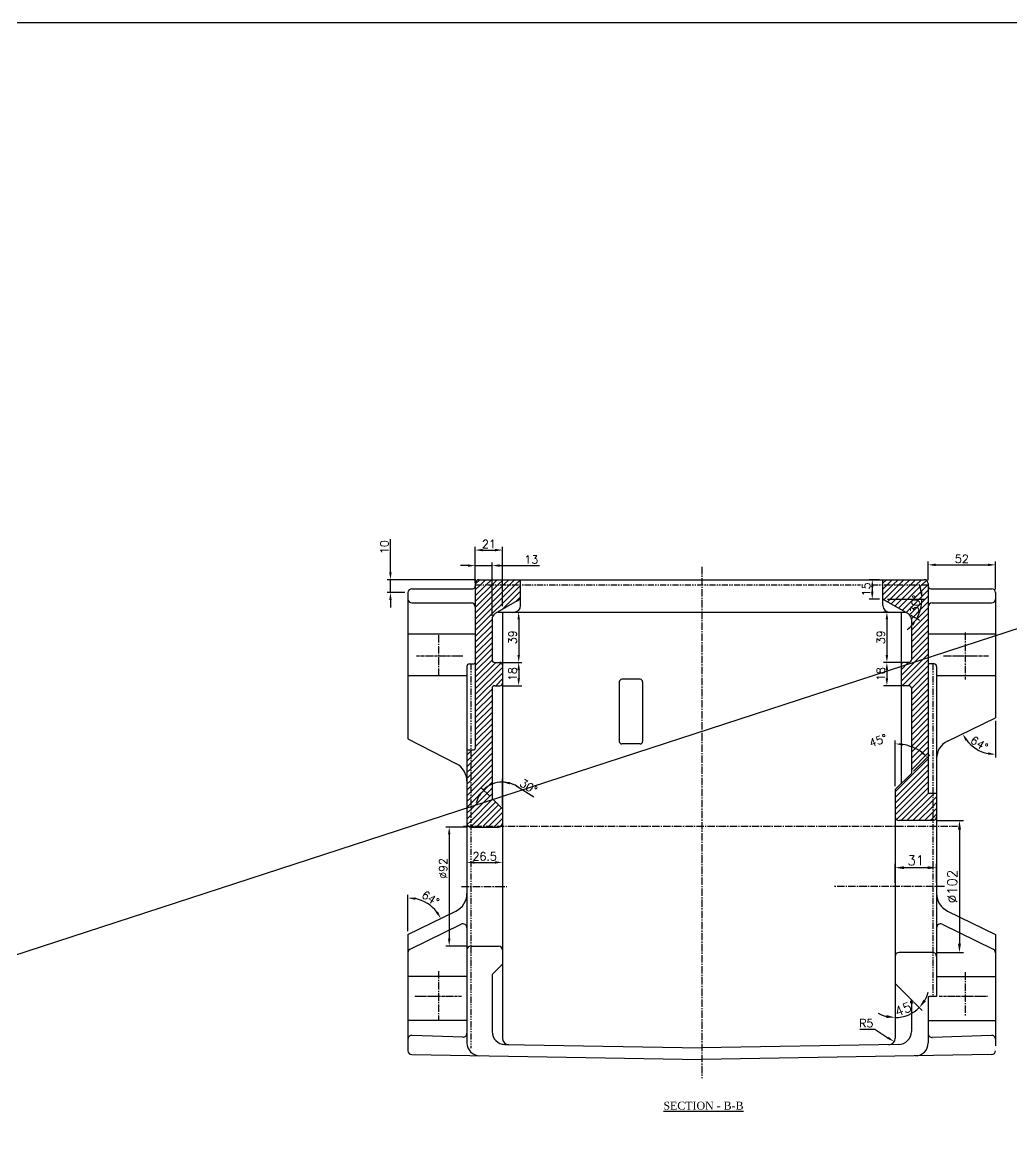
# Model space of a CAD drawing. Header units: millimetres. Extents: x -3508 to 12243, y -3609 to 4092.
# Drawn here: x 5814 to 6578, y 3223 to 4092 of the extents above; entities that cross this region are included whole.
import ezdxf

# ---------------------------------------------------------------- set-up
doc = ezdxf.new("R2010")
doc.units = ezdxf.units.MM
doc.header["$LTSCALE"] = 0.3
doc.header["$PDSIZE"] = -50
doc.linetypes.add('CENTER2', pattern=[28.575, 19.05, -3.175, 3.175, -3.175])
doc.linetypes.add('PHANTOM2', pattern=[31.75, 15.875, -3.175, 3.175, -3.175, 3.175, -3.175])
for name, color, linetype in [('center', 1, 'CENTER2'), ('CHAIN ...', 8, 'PHANTOM2'), ('ht', 6, 'Continuous')]:
    doc.layers.add(name, color=color, linetype=linetype)
doc.styles.add('ROMANTIC', font='romantic.ttf')
doc.styles.add('rs', font='romans.shx')
doc.dimstyles.new('sarab', dxfattribs={"dimscale": 3, "dimtxt": 2.5, "dimasz": 2.3, "dimexe": 1, "dimexo": 1, "dimtad": 1, "dimdec": 3, "dimdsep": 46, "dimtxsty": 'rs', "dimcen": 0, "dimclrd": 1, "dimclre": 1, "dimclrt": 7, "dimadec": 3, "dimazin": 2, "dimtfac": 1, "dimtdec": 3, "dimtmove": 0, "dimatfit": 3, "dimfxl": 0, "dimarcsym": 0})
pattern_1 = [(45, (59.5057, 3000.05), (-2.245064, 2.245064), [])]

# ---------------------------------------------------------------- blocks, each defined once
blk = doc.blocks.new('*D761')
at = {"color": 1, "lineweight": -2, "transparency": 16777216}
for p, q in [((6157.79, 3671.91), (6152.04, 3671.91)), ((6163.54, 3660.53), (6163.54, 3674.41)), ((6163.54, 3671.91), (6176.54, 3671.91)), ((6176.54, 3632.95), (6176.54, 3674.41)), ((6182.29, 3671.91), (6213.05, 3671.91))]:
    blk.add_line(p, q, dxfattribs=at)
at = {"color": 1, "transparency": 16777216}
for points in [[(6157.79, 3672.87), (6157.79, 3670.96), (6163.54, 3671.91)], [(6182.29, 3672.87), (6182.29, 3670.96), (6176.54, 3671.91)]]:
    blk.add_solid(points, dxfattribs=at)
at = {"layer": 'Defpoints', "color": 0, "transparency": 16777216}
for p in [(6176.54, 3671.91), (6163.54, 3658.03), (6176.54, 3630.45)]:
    blk.add_point(p, dxfattribs=at)
at = {"color": 7, "transparency": 16777216, "insert": (6206.88, 3676.6), "char_height": 6.25, "attachment_point": 5, "style": 'rs'}
blk.add_mtext('13', dxfattribs=at)
blk = doc.blocks.new('*D762')
at = {"color": 1, "lineweight": -2, "transparency": 16777216}
for p, q in [((6163.54, 3658.53), (6163.54, 3686.41)), ((6184.54, 3640.45), (6184.54, 3686.41)), ((6169.29, 3683.91), (6178.79, 3683.91))]:
    blk.add_line(p, q, dxfattribs=at)
at = {"color": 1, "transparency": 16777216}
for points in [[(6169.29, 3684.87), (6169.29, 3682.95), (6163.54, 3683.91)], [(6178.79, 3684.87), (6178.79, 3682.95), (6184.54, 3683.91)]]:
    blk.add_solid(points, dxfattribs=at)
at = {"layer": 'Defpoints', "color": 0, "transparency": 16777216}
for p in [(6184.54, 3683.91), (6163.54, 3656.03), (6184.54, 3637.95)]:
    blk.add_point(p, dxfattribs=at)
at = {"color": 7, "transparency": 16777216, "insert": (6174.04, 3688.6), "char_height": 6.25, "attachment_point": 5, "style": 'rs'}
blk.add_mtext('21', dxfattribs=at)
blk = doc.blocks.new('*D763')
at = {"color": 1, "lineweight": -2, "transparency": 16777216}
for p, q in [((6157.04, 3468.03), (6157.04, 3439.93)), ((6184.54, 3468.03), (6184.54, 3439.93)), ((6162.79, 3442.43), (6178.79, 3442.43))]:
    blk.add_line(p, q, dxfattribs=at)
at = {"color": 1, "transparency": 16777216}
for points in [[(6162.79, 3443.39), (6162.79, 3441.48), (6157.04, 3442.43)], [(6178.79, 3443.39), (6178.79, 3441.48), (6184.54, 3442.43)]]:
    blk.add_solid(points, dxfattribs=at)
at = {"layer": 'Defpoints', "color": 0, "transparency": 16777216}
for p in [(6157.04, 3470.53), (6184.54, 3470.53), (6184.54, 3442.43)]:
    blk.add_point(p, dxfattribs=at)
at = {"color": 7, "transparency": 16777216, "insert": (6170.79, 3447.12), "char_height": 6.25, "attachment_point": 5, "style": 'rs'}
blk.add_mtext('26.5', dxfattribs=at)
blk = doc.blocks.new('*D764')
at = {"color": 1, "lineweight": -2, "transparency": 16777216}
for p, q in [((6157.54, 3469.78), (6140.91, 3469.78)), ((6143.41, 3464.03), (6143.41, 3383.53)), ((6157.54, 3377.78), (6140.91, 3377.78))]:
    blk.add_line(p, q, dxfattribs=at)
at = {"color": 1, "transparency": 16777216}
for points in [[(6142.45, 3464.03), (6144.36, 3464.03), (6143.41, 3469.78)], [(6142.45, 3383.53), (6144.36, 3383.53), (6143.41, 3377.78)]]:
    blk.add_solid(points, dxfattribs=at)
at = {"layer": 'Defpoints', "color": 0, "transparency": 16777216}
for p in [(6160.04, 3469.78), (6143.41, 3377.78), (6160.04, 3377.78)]:
    blk.add_point(p, dxfattribs=at)
at = {"color": 7, "transparency": 16777216, "insert": (6138.72, 3437.79), "char_height": 6.25, "attachment_point": 5, "rotation": 90, "style": 'rs'}
blk.add_mtext('%%C92', dxfattribs=at)
blk = doc.blocks.new('*D765')
at = {"color": 1, "lineweight": -2, "transparency": 16777216}
for p, q in [((6520.04, 3474.78), (6540.71, 3474.78)), ((6537.71, 3467.88), (6537.71, 3379.68)), ((6520.04, 3372.78), (6540.71, 3372.78))]:
    blk.add_line(p, q, dxfattribs=at)
at = {"color": 1, "transparency": 16777216}
for points in [[(6536.56, 3467.88), (6538.86, 3467.88), (6537.71, 3474.78)], [(6536.56, 3379.68), (6538.86, 3379.68), (6537.71, 3372.78)]]:
    blk.add_solid(points, dxfattribs=at)
at = {"layer": 'Defpoints', "color": 0, "transparency": 16777216}
for p in [(6517.04, 3474.78), (6517.04, 3372.78), (6537.71, 3372.78)]:
    blk.add_point(p, dxfattribs=at)
at = {"color": 7, "transparency": 16777216, "insert": (6532.09, 3423.78), "char_height": 7.5, "attachment_point": 5, "rotation": 90, "style": 'rs'}
blk.add_mtext('%%C102', dxfattribs=at)
blk = doc.blocks.new('*D766')
at = {"color": 1, "lineweight": -2, "transparency": 16777216}
for p, q in [((6197.6, 3636.03), (6199.58, 3636.03)), ((6197.08, 3630.28), (6197.08, 3602.78)), ((6185.04, 3597.03), (6199.58, 3597.03))]:
    blk.add_line(p, q, dxfattribs=at)
at = {"color": 1, "transparency": 16777216}
for points in [[(6196.13, 3630.28), (6198.04, 3630.28), (6197.08, 3636.03)], [(6196.13, 3602.78), (6198.04, 3602.78), (6197.08, 3597.03)]]:
    blk.add_solid(points, dxfattribs=at)
at = {"layer": 'Defpoints', "color": 0, "transparency": 16777216}
for p in [(6195.1, 3636.03), (6182.54, 3597.03), (6197.08, 3597.03)]:
    blk.add_point(p, dxfattribs=at)
at = {"color": 7, "transparency": 16777216, "insert": (6192.4, 3616.53), "char_height": 6.25, "attachment_point": 5, "rotation": 90, "style": 'rs'}
blk.add_mtext('39', dxfattribs=at)
blk = doc.blocks.new('*D767')
at = {"color": 1, "lineweight": -2, "transparency": 16777216}
for p, q in [((6185.04, 3597.03), (6199.58, 3597.03)), ((6197.08, 3591.28), (6197.08, 3584.78)), ((6185.04, 3579.03), (6199.58, 3579.03))]:
    blk.add_line(p, q, dxfattribs=at)
at = {"color": 1, "transparency": 16777216}
for points in [[(6196.13, 3591.28), (6198.04, 3591.28), (6197.08, 3597.03)], [(6196.13, 3584.78), (6198.04, 3584.78), (6197.08, 3579.03)]]:
    blk.add_solid(points, dxfattribs=at)
at = {"layer": 'Defpoints', "color": 0, "transparency": 16777216}
for p in [(6182.54, 3597.03), (6182.54, 3579.03), (6197.08, 3579.03)]:
    blk.add_point(p, dxfattribs=at)
at = {"color": 7, "transparency": 16777216, "insert": (6192.4, 3588.03), "char_height": 6.25, "attachment_point": 5, "rotation": 90, "style": 'rs'}
blk.add_mtext('18', dxfattribs=at)
blk = doc.blocks.new('*D768')
at = {"color": 1, "lineweight": -2, "transparency": 16777216}
for p, q in [((6184.54, 3486.28), (6184.54, 3507.03)), ((6174.77, 3493.55), (6168.1, 3500.22)), ((6195.59, 3501.34), (6208.81, 3493.02))]:
    blk.add_line(p, q, dxfattribs=at)
for start, end in [(90, 135), (57.81543, 90), (58.13433, 74.06717), (150.93283, 166.86567)]:
    blk.add_arc((6184.54, 3483.78), 20.74, start, end, dxfattribs=at)
at = {"color": 1, "transparency": 16777216}
for points in [[(6190.1, 3502.78), (6190.36, 3504.68), (6184.54, 3504.53)], [(6165.64, 3494.44), (6167.17, 3493.28), (6169.87, 3498.45)]]:
    blk.add_solid(points, dxfattribs=at)
at = {"layer": 'Defpoints', "color": 0, "transparency": 16777216}
for p in [(6174.17, 3501.75), (6176.54, 3491.78), (6184.54, 3483.78), (6184.54, 3483.78), (6184.54, 3306.59)]:
    blk.add_point(p, dxfattribs=at)
at = {"color": 7, "transparency": 16777216, "insert": (6204.7, 3501.15), "char_height": 6.25, "attachment_point": 5, "rotation": 327.81543, "style": 'rs'}
blk.add_mtext('30%%D', dxfattribs=at)
blk = doc.blocks.new('*D769')
at = {"color": 1, "lineweight": -2, "transparency": 16777216}
for p, q in [((6097.99, 3666.78), (6097.99, 3692.33)), ((6164.04, 3661.03), (6095.49, 3661.03)), ((6097.99, 3651.03), (6097.99, 3661.03)), ((6109.04, 3651.03), (6095.49, 3651.03)), ((6097.99, 3645.28), (6097.99, 3639.53))]:
    blk.add_line(p, q, dxfattribs=at)
at = {"color": 1, "transparency": 16777216}
for points in [[(6097.03, 3666.78), (6098.95, 3666.78), (6097.99, 3661.03)], [(6097.03, 3645.28), (6098.95, 3645.28), (6097.99, 3651.03)]]:
    blk.add_solid(points, dxfattribs=at)
at = {"layer": 'Defpoints', "color": 0, "transparency": 16777216}
for p in [(6166.54, 3661.03), (6097.99, 3651.03), (6111.54, 3651.03)]:
    blk.add_point(p, dxfattribs=at)
at = {"color": 7, "transparency": 16777216, "insert": (6093.3, 3686.16), "char_height": 6.25, "attachment_point": 5, "rotation": 90, "style": 'rs'}
blk.add_mtext('10', dxfattribs=at)
blk = doc.blocks.new('*D770')
at = {"color": 1, "lineweight": -2, "transparency": 16777216}
blk.add_line((6111.54, 3389.26), (6111.54, 3417.49), dxfattribs=at)
blk.add_arc((6111.54, 3386.76), 28.24, 37.69053, 78.31338, dxfattribs=at)
at = {"color": 1, "transparency": 16777216}
for points in [[(6117.16, 3413.46), (6117.36, 3415.36), (6111.54, 3414.99)], [(6134.7, 3404.53), (6133.07, 3403.52), (6136.92, 3399.14)]]:
    blk.add_solid(points, dxfattribs=at)
at = {"layer": 'Defpoints', "color": 0, "transparency": 16777216}
for p in [(6130.68, 3407.52), (6148.61, 3404.84), (6111.54, 3386.76), (6111.54, 3386.76), (6111.54, 3296.87)]:
    blk.add_point(p, dxfattribs=at)
at = {"color": 7, "transparency": 16777216, "insert": (6128.99, 3414.68), "char_height": 6.25, "attachment_point": 5, "rotation": 328.00195, "style": 'rs'}
blk.add_mtext('64°', dxfattribs=at)
blk = doc.blocks.new('*D771')
at = {"color": 1, "lineweight": -2, "transparency": 16777216}
blk.add_line((6565.54, 3551.81), (6565.54, 3523.48), dxfattribs=at)
blk.add_arc((6565.54, 3554.31), 28.33, 217.65301, 258.35089, dxfattribs=at)
at = {"color": 1, "transparency": 16777216}
for points in [[(6542.29, 3536.5), (6543.92, 3537.51), (6540.08, 3541.89)], [(6559.91, 3527.52), (6559.72, 3525.61), (6565.54, 3525.98)]]:
    blk.add_solid(points, dxfattribs=at)
at = {"layer": 'Defpoints', "color": 0, "transparency": 16777216}
for p in [(6565.54, 3651.03), (6565.54, 3554.31), (6565.54, 3554.31), (6528.46, 3536.23), (6546.34, 3533.48)]:
    blk.add_point(p, dxfattribs=at)
at = {"color": 7, "transparency": 16777216, "insert": (6553.01, 3534.26), "char_height": 6.25, "attachment_point": 5, "rotation": 328.00195, "style": 'rs'}
blk.add_mtext('64°', dxfattribs=at)
blk = doc.blocks.new('*D772')
at = {"color": 1, "lineweight": -2, "transparency": 16777216}
for p, q in [((6481.04, 3636.03), (6479.12, 3636.03)), ((6481.62, 3630.28), (6481.62, 3602.78)), ((6492.04, 3597.03), (6479.12, 3597.03))]:
    blk.add_line(p, q, dxfattribs=at)
at = {"color": 1, "transparency": 16777216}
for points in [[(6480.66, 3630.28), (6482.57, 3630.28), (6481.62, 3636.03)], [(6480.66, 3602.78), (6482.57, 3602.78), (6481.62, 3597.03)]]:
    blk.add_solid(points, dxfattribs=at)
at = {"layer": 'Defpoints', "color": 0, "transparency": 16777216}
for p in [(6483.54, 3636.03), (6481.62, 3597.03), (6494.54, 3597.03)]:
    blk.add_point(p, dxfattribs=at)
at = {"color": 7, "transparency": 16777216, "insert": (6476.93, 3616.53), "char_height": 6.25, "attachment_point": 5, "rotation": 90, "style": 'rs'}
blk.add_mtext('39', dxfattribs=at)
blk = doc.blocks.new('*D773')
at = {"color": 1, "lineweight": -2, "transparency": 16777216}
for p, q in [((6492.04, 3597.03), (6479.12, 3597.03)), ((6481.62, 3591.28), (6481.62, 3584.78)), ((6492.04, 3579.03), (6479.12, 3579.03))]:
    blk.add_line(p, q, dxfattribs=at)
at = {"color": 1, "transparency": 16777216}
for points in [[(6480.66, 3591.28), (6482.57, 3591.28), (6481.62, 3597.03)], [(6480.66, 3584.78), (6482.57, 3584.78), (6481.62, 3579.03)]]:
    blk.add_solid(points, dxfattribs=at)
at = {"layer": 'Defpoints', "color": 0, "transparency": 16777216}
for p in [(6494.54, 3597.03), (6481.62, 3579.03), (6494.54, 3579.03)]:
    blk.add_point(p, dxfattribs=at)
at = {"color": 7, "transparency": 16777216, "insert": (6476.93, 3588.03), "char_height": 6.25, "attachment_point": 5, "rotation": 90, "style": 'rs'}
blk.add_mtext('18', dxfattribs=at)
blk = doc.blocks.new('*D774')
at = {"color": 1, "lineweight": -2, "transparency": 16777216}
blk.add_line((6502.66, 3334.16), (6508.78, 3328.04), dxfattribs=at)
for start, end in [(330.05644, 345.11287), (270, 315), (239.88713, 254.94356)]:
    blk.add_arc((6488.04, 3348.78), 26.33, start, end, dxfattribs=at)
at = {"color": 1, "transparency": 16777216}
for points in [[(6511.77, 3334.94), (6509.94, 3336.34), (6506.66, 3330.16)], [(6481.35, 3324.49), (6481.05, 3322.21), (6488.04, 3322.45)]]:
    blk.add_solid(points, dxfattribs=at)
at = {"layer": 'Defpoints', "color": 0, "transparency": 16777216}
for p in [(6488.04, 3498.78), (6488.04, 3348.78), (6500.54, 3336.28), (6494.85, 3323.35), (6488.04, 3306.51)]:
    blk.add_point(p, dxfattribs=at)
at = {"color": 7, "transparency": 16777216, "insert": (6495.96, 3329.65), "char_height": 7.5, "attachment_point": 5, "rotation": 22.5, "style": 'rs'}
blk.add_mtext('45°', dxfattribs=at)
blk = doc.blocks.new('*D775')
at = {"color": 1, "lineweight": -2, "transparency": 16777216}
for p, q in [((6488.04, 3501.28), (6488.04, 3536.62)), ((6502.31, 3513.05), (6514.79, 3525.54))]:
    blk.add_line(p, q, dxfattribs=at)
blk.add_arc((6488.04, 3498.78), 35.34, 54.33268, 80.66732, dxfattribs=at)
at = {"color": 1, "transparency": 16777216}
for points in [[(6493.69, 3532.7), (6493.85, 3534.61), (6488.04, 3534.12)], [(6509.26, 3528.22), (6508.02, 3526.76), (6513.03, 3523.77)]]:
    blk.add_solid(points, dxfattribs=at)
at = {"layer": 'Defpoints', "color": 0, "transparency": 16777216}
for p in [(6505.71, 3529.39), (6500.54, 3511.28), (6488.04, 3498.78), (6488.04, 3498.78), (6488.04, 3348.78)]:
    blk.add_point(p, dxfattribs=at)
at = {"color": 7, "transparency": 16777216, "insert": (6474.86, 3536.58), "char_height": 6.25, "attachment_point": 5, "rotation": 19.22125, "style": 'rs'}
blk.add_mtext('45°', dxfattribs=at)
blk = doc.blocks.new('*D776')
at = {"color": 1, "lineweight": -2, "transparency": 16777216}
for p, q in [((6488.04, 3426.78), (6488.04, 3441.35)), ((6520.04, 3426.78), (6520.04, 3441.35)), ((6513.14, 3438.35), (6494.94, 3438.35))]:
    blk.add_line(p, q, dxfattribs=at)
at = {"color": 1, "transparency": 16777216}
for points in [[(6494.94, 3439.5), (6494.94, 3437.2), (6488.04, 3438.35)], [(6513.14, 3439.5), (6513.14, 3437.2), (6520.04, 3438.35)]]:
    blk.add_solid(points, dxfattribs=at)
at = {"layer": 'Defpoints', "color": 0, "transparency": 16777216}
for p in [(6488.04, 3438.35), (6488.04, 3423.78), (6520.04, 3423.78)]:
    blk.add_point(p, dxfattribs=at)
at = {"color": 7, "transparency": 16777216, "insert": (6504.04, 3443.98), "char_height": 7.5, "attachment_point": 5, "style": 'rs'}
blk.add_mtext('31', dxfattribs=at)
blk = doc.blocks.new('*D777')
at = {"color": 1, "lineweight": -2, "transparency": 16777216}
for p, q in [((6513.54, 3660.53), (6513.54, 3674.97)), ((6519.29, 3672.47), (6559.79, 3672.47)), ((6565.54, 3653.53), (6565.54, 3674.97))]:
    blk.add_line(p, q, dxfattribs=at)
at = {"color": 1, "transparency": 16777216}
for points in [[(6519.29, 3673.43), (6519.29, 3671.51), (6513.54, 3672.47)], [(6559.79, 3673.43), (6559.79, 3671.51), (6565.54, 3672.47)]]:
    blk.add_solid(points, dxfattribs=at)
at = {"layer": 'Defpoints', "color": 0, "transparency": 16777216}
for p in [(6565.54, 3672.47), (6513.54, 3658.03), (6565.54, 3651.03)]:
    blk.add_point(p, dxfattribs=at)
at = {"color": 7, "transparency": 16777216, "insert": (6539.54, 3677.16), "char_height": 6.25, "attachment_point": 5, "style": 'rs'}
blk.add_mtext('52', dxfattribs=at)
blk = doc.blocks.new('*D544')
at = {"color": 1, "lineweight": -2, "transparency": 16777216}
for p, q in [((6476.04, 3661.03), (6467.82, 3661.03)), ((6470.32, 3655.28), (6470.32, 3651.78)), ((6476.04, 3646.03), (6467.82, 3646.03))]:
    blk.add_line(p, q, dxfattribs=at)
at = {"color": 1, "transparency": 16777216}
for points in [[(6469.36, 3655.28), (6471.27, 3655.28), (6470.32, 3661.03)], [(6469.36, 3651.78), (6471.27, 3651.78), (6470.32, 3646.03)]]:
    blk.add_solid(points, dxfattribs=at)
at = {"layer": 'Defpoints', "color": 0, "transparency": 16777216}
for p in [(6478.54, 3661.03), (6470.32, 3646.03), (6478.54, 3646.03)]:
    blk.add_point(p, dxfattribs=at)
at = {"color": 7, "transparency": 16777216, "insert": (6465.63, 3653.53), "char_height": 6.25, "attachment_point": 5, "rotation": 90, "style": 'rs'}
blk.add_mtext('15', dxfattribs=at)
blk = doc.blocks.new('*D623')
at = {"color": 1, "lineweight": -2, "transparency": 16777216}
for p, q in [((6482.02, 3646.03), (6511.23, 3646.03)), ((6500.2, 3633.53), (6506.85, 3629.69))]:
    blk.add_line(p, q, dxfattribs=at)
for start, end in [(10.92792, 21.85584), (330, 0), (308.14416, 319.07208)]:
    blk.add_arc((6478.54, 3646.03), 30.19, start, end, dxfattribs=at)
at = {"color": 1, "transparency": 16777216}
for points in [[(6509.14, 3651.85), (6507.23, 3651.67), (6508.73, 3646.03)], [(6500.57, 3626.81), (6502.13, 3625.7), (6504.69, 3630.94)]]:
    blk.add_solid(points, dxfattribs=at)
at = {"layer": 'Defpoints', "color": 0, "transparency": 16777216}
for p in [(6478.54, 3646.03), (6478.54, 3646.03), (6479.52, 3646.03), (6498.04, 3634.78), (6506.91, 3635.71)]:
    blk.add_point(p, dxfattribs=at)
at = {"color": 7, "transparency": 16777216, "insert": (6503.74, 3642.14), "char_height": 6.25, "attachment_point": 5, "rotation": 81.20983, "style": 'rs'}
blk.add_mtext('30°', dxfattribs=at)
blk = doc.blocks.new('*D645')
at = {"color": 1, "lineweight": -2, "transparency": 16777216}
for p, q in [((6460.63, 3313.4), (6472.31, 3313.4)), ((6472.31, 3313.4), (6482.41, 3306.92))]:
    blk.add_line(p, q, dxfattribs=at)
at = {"color": 1, "transparency": 16777216}
blk.add_solid([(6482.92, 3307.72), (6481.89, 3306.11), (6487.24, 3303.81)], dxfattribs=at)
at = {"layer": 'Defpoints', "color": 0, "transparency": 16777216}
for p in [(6483.04, 3306.51), (6487.24, 3303.81)]:
    blk.add_point(p, dxfattribs=at)
at = {"color": 7, "transparency": 16777216, "insert": (6465.69, 3318.09), "char_height": 6.25, "attachment_point": 5, "style": 'rs'}
blk.add_mtext('R5', dxfattribs=at)
blk = doc.blocks.new('_DatumFilled')
at = {"color": 0, "linetype": 'ByBlock'}
blk.add_solid([(0, 0.58), (-1, 0), (0, -0.58)], dxfattribs=at)

msp = doc.modelspace()

# ---------------------------------------------------------------- hatches: boundary and pattern name
at = {"layer": 'ht'}
h = msp.add_hatch(dxfattribs=at)
h.set_pattern_fill('ANSI31', color=256, style=0)
h.set_pattern_definition(pattern_1)
h.paths.add_polyline_path([(6198.5375, 3657.0336), (6198.5375, 3661.0336), (6166.5375, 3661.0336, 0.41421356), (6163.5375, 3658.0336), (6163.5375, 3657.0336)])
h = msp.add_hatch(dxfattribs=at)
h.set_pattern_fill('ANSI31', color=256, style=0)
h.set_pattern_definition(pattern_1)
h.paths.add_polyline_path([(6478.5375, 3657.0336), (6513.5375, 3657.0336), (6513.5375, 3658.0336, 0.41421356), (6510.5375, 3661.0336), (6478.5375, 3661.0336)])
h = msp.add_hatch(dxfattribs=at)
h.set_pattern_fill('ANSI31', color=256, style=0)
h.set_pattern_definition(pattern_1)
h.paths.add_polyline_path([(6198.5375, 3657.0336), (6163.5375, 3657.0336), (6163.5375, 3530.4312, -0.41421356), (6162.5375, 3529.4312), (6160.0375, 3529.4312), (6160.0375, 3470.5336), (6183.5218, 3470.5336, 0.21525044), (6184.5375, 3472.7836), (6184.5375, 3483.7836), (6176.5375, 3491.7836), (6176.5375, 3577.0336, -0.41421356), (6178.5375, 3579.0336), (6182.5375, 3579.0336, 0.41421356), (6184.5375, 3581.0336), (6184.5375, 3595.0336, 0.41421356), (6182.5375, 3597.0336), (6178.5375, 3597.0336, -0.41421356), (6176.5375, 3599.0336), (6176.5375, 3630.4451, -0.26794919), (6179.0375, 3634.7752), (6196.0375, 3644.5902, 0.26794919), (6198.5375, 3648.9203)])
h = msp.add_hatch(dxfattribs=at)
h.set_pattern_fill('ANSI31', color=256, style=0)
h.set_pattern_definition(pattern_1)
h.paths.add_polyline_path([(6513.5375, 3657.0336), (6478.5375, 3657.0336), (6478.5375, 3646.0336), (6498.0375, 3634.7752, -0.26794919), (6500.5375, 3630.4451), (6500.5375, 3599.0336, -0.41421356), (6498.5375, 3597.0336), (6494.5375, 3597.0336, 0.41421356), (6492.5375, 3595.0336), (6492.5375, 3581.0336, 0.41421356), (6494.5375, 3579.0336), (6498.5375, 3579.0336, -0.41421356), (6500.5375, 3577.0336), (6500.5375, 3511.2836), (6488.0375, 3498.7836), (6488.0375, 3477.7836, 0.41421356), (6491.0375, 3474.7836), (6517.0375, 3474.7836), (6517.0375, 3495.8009), (6514.5375, 3495.8009, -0.41421356), (6513.5375, 3496.8009)])
h = msp.add_hatch(dxfattribs=at)
h.set_pattern_fill('ANSI31', color=256, style=0)
h.set_pattern_definition(pattern_1)
h.paths.add_polyline_path([(6160.0375, 3529.4312), (6157.0375, 3529.4312), (6157.0375, 3472.7836, 0.21525044), (6158.0532, 3470.5336), (6160.0375, 3470.5336)])
h = msp.add_hatch(dxfattribs=at)
h.set_pattern_fill('ANSI31', color=256, style=0)
h.set_pattern_definition(pattern_1)
h.paths.add_polyline_path([(6517.0375, 3495.8009), (6517.0375, 3474.7836, 0.41421356), (6520.0375, 3477.7836), (6520.0375, 3495.8009)])

# ---------------------------------------------------------------- linework, layer by layer
for p, q in [((2666.3122, 4091.8082), (8019.6586, 4091.8082)), ((2666.3122, 2346.5266), (8019.6586, 4091.8082)), ((6166.5375, 3661.0336), (6510.5375, 3661.0336)), ((6198.5375, 3641.0336), (6198.5375, 3661.0336)), ((6478.5375, 3641.0336), (6478.5375, 3661.0336)), ((6111.5375, 3651.0336), (6111.5375, 3648.0336)), ((6114.5375, 3654.0336), (6161.5375, 3654.0336)), ((6163.5375, 3658.0336), (6163.5375, 3530.4312)), ((6513.5375, 3658.0336), (6513.5375, 3496.8009)), ((6515.5375, 3654.0336), (6562.5375, 3654.0336)), ((6565.5375, 3651.0336), (6565.5375, 3554.3118)), ((6111.5375, 3648.0336), (6111.5375, 3576.0336)), ((6114.5375, 3643.0336), (6160.5375, 3643.0336)), ((6196.0375, 3644.5902), (6179.0375, 3634.7752)), ((6478.5375, 3646.0336), (6498.0375, 3634.7752)), ((6478.5375, 3646.0336), (6479.5159, 3646.0336)), ((6516.5375, 3643.0336), (6562.5375, 3643.0336)), ((6181.217, 3636.0336), (6495.858, 3636.0336)), ((6184.5375, 3636.0336), (6184.5375, 3483.7836)), ((6492.5375, 3636.0336), (6492.5375, 3503.2836)), ((6176.5375, 3630.4451), (6176.5375, 3599.0336)), ((6500.5375, 3630.4451), (6500.5375, 3599.0336)), ((6111.5375, 3619.0336), (6163.5375, 3619.0336)), ((6513.5375, 3619.0336), (6565.5375, 3619.0336)), ((6157.0375, 3593.9207), (6157.0375, 3302.975)), ((6159.0375, 3595.9207), (6162.5375, 3595.9207)), ((6178.5375, 3597.0336), (6182.5375, 3597.0336)), ((6498.5375, 3597.0336), (6494.5375, 3597.0336)), ((6518.0375, 3595.9207), (6514.5375, 3595.9207)), ((6520.0375, 3593.9207), (6520.0375, 3338.7836)), ((6111.5375, 3587.0336), (6157.0375, 3587.0336)), ((6274.8375, 3582.0336), (6274.8375, 3536.0336)), ((6290.8375, 3584.0336), (6276.8375, 3584.0336)), ((6292.8375, 3582.0336), (6292.8375, 3536.0336)), ((6520.0375, 3587.0336), (6565.5375, 3587.0336)), ((6111.5375, 3576.0336), (6111.5375, 3538.0336)), ((6176.5375, 3577.0336), (6176.5375, 3491.7836)), ((6178.5375, 3579.0336), (6182.5375, 3579.0336)), ((6498.5375, 3579.0336), (6494.5375, 3579.0336)), ((6500.5375, 3577.0336), (6500.5375, 3511.2836)), ((6528.461, 3536.2252), (6565.5375, 3554.3118)), ((6111.5375, 3538.0336), (6148.9497, 3518.608)), ((6157.0375, 3529.4312), (6162.5375, 3529.4312)), ((6290.8375, 3534.0336), (6276.8375, 3534.0336)), ((6500.5375, 3511.2836), (6488.0375, 3498.7836)), ((6488.0375, 3498.7836), (6488.0375, 3306.5128)), ((6520.0375, 3495.8009), (6514.5375, 3495.8009)), ((6176.5375, 3491.7836), (6184.5375, 3483.7836)), ((6184.5375, 3483.7836), (6184.5375, 3306.5899)), ((6160.0375, 3469.7836), (6181.5375, 3469.7836)), ((6517.0375, 3474.7836), (6491.0375, 3474.7836)), ((6111.5375, 3386.7554), (6148.614, 3404.8419)), ((6528.461, 3404.8419), (6565.5375, 3386.7554)), ((6113.2222, 3375.3382), (6152.7222, 3394.607)), ((6524.3528, 3394.607), (6563.8528, 3375.3382)), ((6111.5375, 3386.7554), (6111.5375, 3296.874)), ((6565.5375, 3386.7554), (6565.5375, 3300.7153)), ((6160.0375, 3377.7836), (6181.5375, 3377.7836)), ((6517.0375, 3372.7836), (6491.0375, 3372.7836)), ((6176.5375, 3355.7836), (6184.5375, 3363.7836)), ((6111.5375, 3354.5336), (6157.0375, 3354.5336)), ((6176.5375, 3355.7836), (6176.5375, 3311.6421)), ((6500.5375, 3336.2836), (6488.0375, 3348.7836)), ((6520.0375, 3354.1567), (6565.5375, 3354.1567)), ((6513.5375, 3337.7836), (6513.5375, 3302.8636)), ((6520.0375, 3338.7836), (6514.5375, 3338.7836)), ((6500.5375, 3336.2836), (6500.5375, 3311.6421)), ((6111.5375, 3320.5336), (6157.0375, 3320.5336)), ((6513.5375, 3320.1567), (6565.5375, 3320.1567)), ((6153.9347, 3307.3693), (6114.6403, 3308.7165)), ((6562.4347, 3308.7165), (6516.6403, 3307.1464)), ((6114.4861, 3293.8745), (6338.5375, 3290.0336)), ((6186.3661, 3301.6436), (6338.6918, 3299.0323)), ((6490.7089, 3301.6436), (6338.3832, 3299.0323)), ((6562.5889, 3293.8745), (6338.5375, 3290.0336)), ((6338.5375, 3290.0336), (6338.5375, 3290.0336))]:
    msp.add_line(p, q)
for centre, radius, start, end in [((6166.5375, 3658.0336), 3, 90, 180), ((6510.5375, 3658.0336), 3, 0, 90), ((6114.5375, 3651.0336), 3, 90, 180), ((6161.5375, 3656.0336), 2, 270, 0), ((6515.5375, 3656.0336), 2, 180, 270), ((6562.5375, 3651.0336), 3, 0, 90), ((6114.5375, 3646.0336), 3, 180, 270), ((6160.5375, 3640.0336), 3, 0, 90), ((6193.5375, 3648.9203), 5, 300, 0), ((6516.5375, 3640.0336), 3, 90, 180), ((6562.5375, 3646.0336), 3, 270, 0), ((6181.5375, 3630.4451), 5, 120, 180), ((6193.5375, 3641.0336), 5, 270, 0), ((6483.5375, 3641.0336), 5, 180, 270), ((6495.5375, 3630.4451), 5, 0, 60), ((6178.5375, 3599.0336), 2, 180, 270), ((6498.5375, 3599.0336), 2, 270, 0), ((6159.0375, 3593.9207), 2, 90, 180), ((6162.5375, 3596.9207), 1, 270, 0), ((6182.5375, 3595.0336), 2, 0, 90), ((6494.5375, 3595.0336), 2, 90, 180), ((6514.5375, 3596.9207), 1, 180, 270), ((6518.0375, 3593.9207), 2, 0, 90), ((6182.5375, 3581.0336), 2, 270, 0), ((6276.8375, 3582.0336), 2, 90, 180), ((6290.8375, 3582.0336), 2, 0, 90), ((6494.5375, 3581.0336), 2, 180, 270), ((6178.5375, 3577.0336), 2, 90, 180), ((6498.5375, 3577.0336), 2, 0, 90), ((6162.5375, 3530.4312), 1, 270, 0), ((6276.8375, 3536.0336), 2, 180, 270), ((6290.8375, 3536.0336), 2, 270, 0), ((6535.0375, 3522.7437), 15, 116.003909, 180), ((6142.0375, 3505.2956), 15, 0, 62.5602721), ((6514.5375, 3496.8009), 1, 180, 270), ((6491.0375, 3477.7836), 3, 180, 270), ((6517.0375, 3477.7836), 3, 270, 0), ((6160.0375, 3472.7836), 3, 180, 270), ((6181.5375, 3472.7836), 3, 270, 0), ((6142.0375, 3418.3234), 15, 296.003909, 0), ((6535.0375, 3418.3234), 15, 180, 243.996091), ((6154.0375, 3391.9107), 3, 0, 116.003909), ((6523.0375, 3391.9107), 3, 63.996091, 180), ((6114.5375, 3372.6419), 3, 116.003909, 180), ((6160.0375, 3374.7836), 3, 90, 180), ((6181.5375, 3374.7836), 3, 0, 90), ((6491.0375, 3369.7836), 3, 90, 180), ((6517.0375, 3369.7836), 3, 0, 90), ((6562.5375, 3372.6419), 3, 0, 63.996091), ((6514.5375, 3337.7836), 1, 90, 180), ((6186.5375, 3311.6421), 10, 180, 269.0178828), ((6490.5375, 3311.6421), 10, 270.9821172, 0), ((6114.5375, 3305.7183), 3, 88.0363425, 180), ((6154.0375, 3310.3675), 3, 268.0363425, 0), ((6167.0375, 3302.975), 10, 180, 269.0178828), ((6189.5375, 3306.5899), 5, 180, 269.0178828), ((6483.0375, 3306.5128), 5, 270.9821172, 0), ((6503.5375, 3302.8636), 10, 270.9821172, 0), ((6516.5375, 3310.1447), 3, 180, 271.9636575), ((6562.5375, 3305.7183), 3, 0, 91.9636575), ((6114.5375, 3296.874), 3, 180, 269.0178828), ((6562.5375, 3296.874), 3, 270.9821172, 0)]:
    msp.add_arc(centre, radius, start, end)
at = {"layer": 'center'}
for p, q in [((6338.5375, 3670.8355), (6338.5375, 3275.7581)), ((6135.0375, 3618.1788), (6135.0375, 3586.0984)), ((6542.0375, 3620.0815), (6542.0375, 3583.8635)), ((6154.4347, 3470.5336), (6536.0965, 3470.5336)), ((6153.0061, 3423.7836), (6187.8801, 3423.7836)), ((6526.0172, 3423.7836), (6441.0861, 3423.7836)), ((6135.0375, 3358.3744), (6135.0375, 3320.4465)), ((6542.0375, 3357.5027), (6542.0375, 3323.6074))]:
    msp.add_line(p, q, dxfattribs=at)
at = {"layer": 'center', "ltscale": 0.4}
for p, q in [((6118.1935, 3602.0336), (6153.9653, 3602.0336)), ((6525.4063, 3602.0336), (6560.1992, 3602.0336)), ((6116.7702, 3339.0336), (6153.0131, 3339.0336)), ((6522.0839, 3339.0336), (6559.5375, 3339.0336))]:
    msp.add_line(p, q, dxfattribs=at)
at = {"layer": 'CHAIN ...'}
for p, q in [((6163.5375, 3657.0336), (6461.252, 3657.0336)), ((6470.0639, 3657.0336), (6513.5375, 3657.0336)), ((6160.0375, 3595.9207), (6160.0375, 3298.778)), ((6517.0375, 3595.9207), (6517.0375, 3338.7836))]:
    msp.add_line(p, q, dxfattribs=at)

# ---------------------------------------------------------------- texts
at = {"style": 'ROMANTIC'}
msp.add_text('%%USECTION - B-B', height=6.1, dxfattribs=at).set_placement((6308.913, 3251.3319))

# ---------------------------------------------------------------- dimensions: what is measured, and where the dimension line sits
dim = msp.add_linear_dim(base=(6097.9902, 3651.0336), p1=(6166.5375, 3661.0336), p2=(6111.5375, 3651.0336), angle=90, dimstyle='sarab', override={"dimscale": 2.5, "dimdec": 2, "dimadec": 2, "dimtdec": 2, "dimatfit": 0})
dim.commit()
dim.dimension.update_dxf_attribs({"geometry": '*D769', "text_midpoint": (6097.9902, 3686.1586), "dimtype": 160})
for base, p1, p2, picture, middle in [((6184.5375, 3683.9126), (6163.5375, 3656.0336), (6184.5375, 3637.9507), '*D762', (6174.0375, 3688.6001)), ((6565.5375, 3672.4713), (6513.5375, 3658.0336), (6565.5375, 3651.0336), '*D777', (6539.5375, 3677.1588))]:
    dim = msp.add_linear_dim(base=base, p1=p1, p2=p2, dimstyle='sarab', override={"dimscale": 2.5, "dimdec": 2, "dimadec": 2, "dimtdec": 2, "dimatfit": 0})
    dim.commit()
    dim.dimension.update_dxf_attribs({"geometry": picture, "text_midpoint": middle})
dim = msp.add_linear_dim(base=(6176.5375, 3671.9134), p1=(6163.5375, 3658.0336), p2=(6176.5375, 3630.4451), dimstyle='sarab', override={"dimscale": 2.5, "dimdec": 2, "dimadec": 2, "dimtdec": 2, "dimatfit": 0})
dim.commit()
dim.dimension.update_dxf_attribs({"geometry": '*D761', "text_midpoint": (6206.8768, 3671.9134), "dimtype": 160})
for base, p1, p2, picture, middle in [((6470.3159, 3646.0336), (6478.5375, 3661.0336), (6478.5375, 3646.0336), '*D544', (6465.6284, 3653.5336)), ((6197.085, 3597.0336), (6195.1, 3636.0336), (6182.5375, 3597.0336), '*D766', (6192.3975, 3616.5336)), ((6481.6156, 3597.0336), (6483.5375, 3636.0336), (6494.5375, 3597.0336), '*D772', (6476.9281, 3616.5336)), ((6197.085, 3579.0336), (6182.5375, 3597.0336), (6182.5375, 3579.0336), '*D767', (6192.3975, 3588.0336)), ((6481.6156, 3579.0336), (6494.5375, 3597.0336), (6494.5375, 3579.0336), '*D773', (6476.9281, 3588.0336))]:
    dim = msp.add_linear_dim(base=base, p1=p1, p2=p2, angle=90, dimstyle='sarab', override={"dimscale": 2.5, "dimdec": 2, "dimadec": 2, "dimtdec": 2, "dimatfit": 0})
    dim.commit()
    dim.dimension.update_dxf_attribs({"geometry": picture, "text_midpoint": middle})
for base, line1, line2, override, picture, middle in [((6506.91, 3635.7068), ((6478.5375, 3646.0336), (6479.5159, 3646.0336)), ((6478.5375, 3646.0336), (6498.0375, 3634.7752)), {"dimscale": 2.5, "dimdec": 2, "dimcen": 2.5, "dimadec": 2, "dimtdec": 2}, '*D623', (6508.3762, 3641.4195)), ((6505.7074, 3529.3887), ((6500.5375, 3511.2836), (6488.0375, 3498.7836)), ((6488.0375, 3498.7836), (6488.0375, 3348.7836)), {"dimscale": 2.5, "dimdec": 2, "dimadec": 2, "dimtdec": 2, "dimatfit": 0}, '*D775', (6476.403, 3532.1533))]:
    dim = msp.add_angular_dim_2l(base=base, line1=line1, line2=line2, dimstyle='sarab', override=override)
    dim.commit()
    dim.dimension.update_dxf_attribs({"geometry": picture, "text_midpoint": middle, "dimtype": 162})
for base, line1, line2, picture, middle in [((6546.3383, 3533.4796), ((6528.461, 3536.2252), (6565.5375, 3554.3118)), ((6565.5375, 3651.0336), (6565.5375, 3554.3118)), '*D771', (6553.0096, 3534.2614)), ((6130.6753, 3407.5209), ((6111.5375, 3386.7554), (6148.614, 3404.8419)), ((6111.5375, 3386.7554), (6111.5375, 3296.874)), '*D770', (6128.9851, 3414.6795))]:
    dim = msp.add_angular_dim_2l(base=base, line1=line1, line2=line2, dimstyle='sarab', override={"dimscale": 2.5, "dimdec": 2, "dimadec": 2, "dimtdec": 2, "dimatfit": 0})
    dim.commit()
    dim.dimension.update_dxf_attribs({"geometry": picture, "text_midpoint": middle})
dim = msp.add_angular_dim_2l(base=(6174.1654, 3501.7486), line1=((6176.5375, 3491.7836), (6184.5375, 3483.7836)), line2=((6184.5375, 3483.7836), (6184.5375, 3306.5899)), text='30%%D', dimstyle='sarab', override={"dimscale": 2.5, "dimdec": 2, "dimadec": 2, "dimtdec": 2, "dimatfit": 0})
dim.commit()
dim.dimension.update_dxf_attribs({"geometry": '*D768', "text_midpoint": (6204.6957, 3501.1461)})
dim = msp.add_angular_dim_2l(base=(6494.853, 3323.3479), line1=((6500.5375, 3336.2836), (6488.0375, 3348.7836)), line2=((6488.0375, 3498.7836), (6488.0375, 3306.5128)), dimstyle='sarab')
dim.commit()
dim.dimension.update_dxf_attribs({"geometry": '*D774', "text_midpoint": (6495.9621, 3329.6519)})
dim = msp.add_linear_dim(base=(6143.4066, 3377.7836), p1=(6160.0375, 3469.7836), p2=(6160.0375, 3377.7836), angle=90, text='%%C<>', dimstyle='sarab', override={"dimscale": 2.5, "dimdec": 2, "dimadec": 2, "dimtdec": 2, "dimatfit": 0})
dim.commit()
dim.dimension.update_dxf_attribs({"geometry": '*D764', "text_midpoint": (6143.4066, 3437.791), "dimtype": 160})
dim = msp.add_linear_dim(base=(6184.5375, 3442.4343), p1=(6157.0375, 3470.5336), p2=(6184.5375, 3470.5336), text='26.5', dimstyle='sarab', override={"dimscale": 2.5, "dimdec": 2, "dimadec": 2, "dimtdec": 2, "dimatfit": 0})
dim.commit()
dim.dimension.update_dxf_attribs({"geometry": '*D763', "text_midpoint": (6170.7875, 3447.1218)})
dim = msp.add_linear_dim(base=(6537.7127, 3372.7836), p1=(6517.0375, 3474.7836), p2=(6517.0375, 3372.7836), angle=90, text='%%C<>', dimstyle='sarab')
dim.commit()
dim.dimension.update_dxf_attribs({"geometry": '*D765', "text_midpoint": (6532.0877, 3423.7836)})
dim = msp.add_linear_dim(base=(6488.0375, 3438.3525), p1=(6520.0375, 3423.7836), p2=(6488.0375, 3423.7836), text='31', dimstyle='sarab')
dim.commit()
dim.dimension.update_dxf_attribs({"geometry": '*D776', "text_midpoint": (6504.0375, 3443.9775)})
dim = msp.add_radius_dim(center=(6483.0375, 3306.5128), mpoint=(6487.2441, 3303.8101), dimstyle='sarab', override={"dimscale": 2.5, "dimtoh": 1, "dimdec": 2, "dimcen": 2.5, "dimadec": 1, "dimtdec": 2, "dimtmove": 1, "dimldrblk": 'DatumFilled'})
dim.commit()
dim.dimension.update_dxf_attribs({"geometry": '*D645', "text_midpoint": (6472.3106, 3313.4045), "dimtype": 164})

doc.saveas('drawing.dxf')
